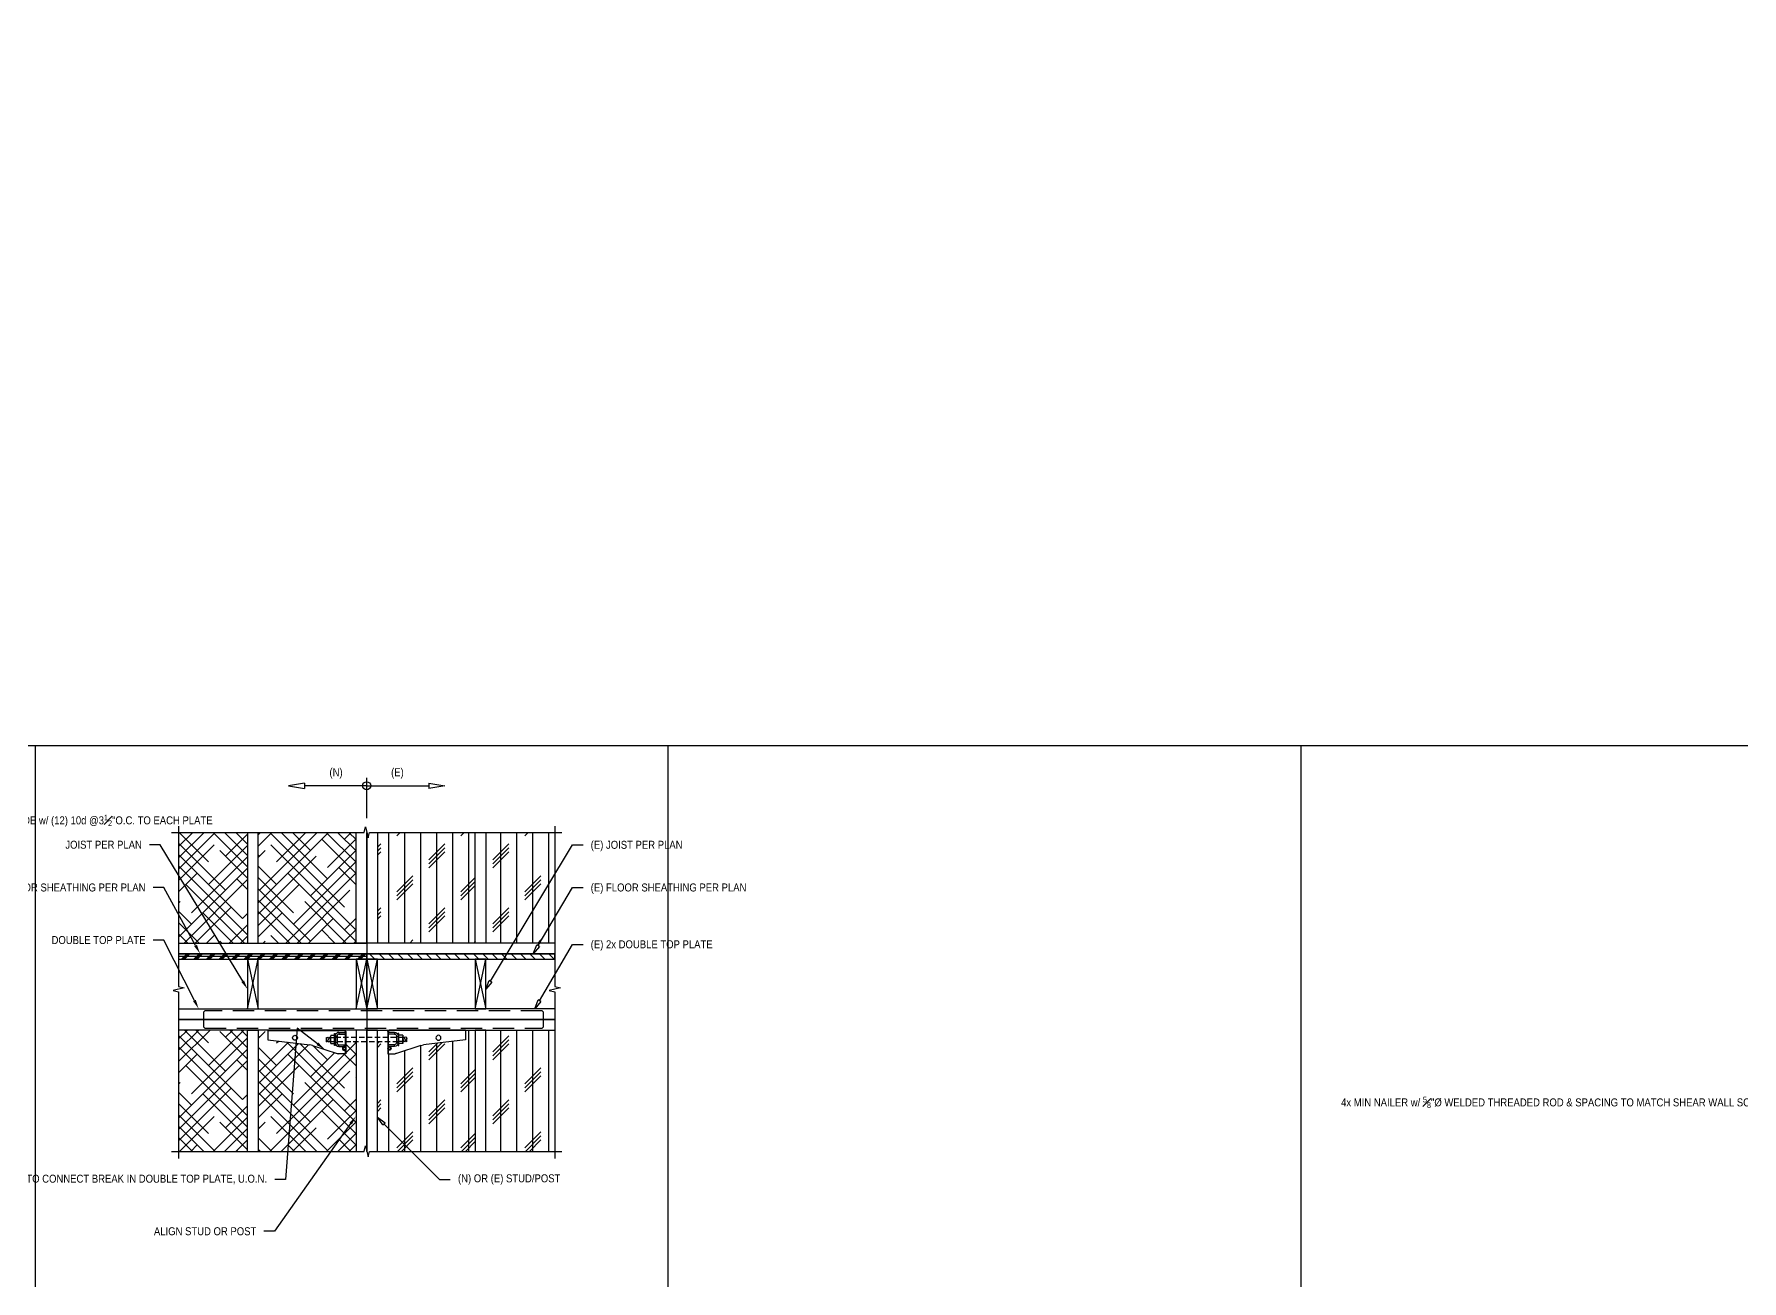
# Model space of a CAD drawing. Header units: inches. Extents: x -16404 to 14624, y -1591 to 16152.
# Drawn here: x 7990.2 to 8230.4, y 6272.8 to 6448.1 of the extents above; entities that cross this region are included whole.
import ezdxf
from ezdxf import colors
from ezdxf.entities.mleader import LeaderData, LeaderLine
from ezdxf.math import Vec2, Vec3

# ---------------------------------------------------------------- set-up
doc = ezdxf.new("R2010")
doc.units = ezdxf.units.IN
doc.header["$LTSCALE"] = 24
doc.header["$MEASUREMENT"] = 0
doc.linetypes.add('HIDDEN2', pattern=[0.1875, 0.125, -0.0625])
doc.linetypes.add('HIDDEN8', pattern=[0.04625, 0.03125, -0.015])
doc.layers.get('0').update_dxf_attribs({"linetype": 'CONTINUOUS'})
doc.layers.add('DESIGNER COMMENTS', color=221, linetype='CONTINUOUS', plot=False)
doc.layers.add('S-ANNO-GRID-NONPLOT', color=251, linetype='CONTINUOUS', plot=False)
for name, color, linetype in [('S-ANNO-DIMS', 2, 'CONTINUOUS'), ('S-ANNO-NOTE', 4, 'CONTINUOUS'), ('S-ANNO-NOTE-EXIST', 251, 'CONTINUOUS'), ('S-BREAK', 2, 'CONTINUOUS'), ('S-EXISTING', 1, 'CONTINUOUS'), ('S-SIMPSON', 2, 'CONTINUOUS'), ('S-TYP DETAIL BLOCKS', 1, 'CONTINUOUS'), ('S-WOOD', 3, 'CONTINUOUS')]:
    doc.layers.add(name, color=color, linetype=linetype)
doc.layers.add('S-HATCH1', color=1, linetype='CONTINUOUS', transparency=0.5)
doc.styles.add('Arial', font='arial.ttf', dxfattribs={"width": 0.85})
pattern_1 = [(90, (-1403.1152, -4990), (-2.25, 1e-16), []), (225, (-1401.99, -4988.875), (4.5, -4.5), [3.1819805, -3.1819805]), (225, (-1401.99, -4988.3125), (4.5, -4.5), [3.1819805, -3.1819805]), (225, (-1401.99, -4987.75), (4.5, -4.5), [3.1819805, -3.1819805])]
pattern_2 = [(45, (0.9485, -2.0379), (2.386485, 3.977476), [18, -9]), (135, (0.9485, -2.0379), (2.386485, -3.977476), [18, -9])]

# ---------------------------------------------------------------- blocks, each defined once
blk = doc.blocks.new('Se_30x42_DETAILS_GRID')
for p, q in [((7.414, 29), (0, 29)), ((14.828, 29), (7.414, 29)), ((7.414, 29), (7.414, 21.75)), ((22.242, 29), (14.828, 29)), ((14.828, 29), (14.828, 21.75)), ((29.656, 29), (22.242, 29)), ((22.242, 29), (22.242, 21.75))]:
    blk.add_line(p, q)
blk = doc.blocks.new('_Open90')
at = {"color": 0, "linetype": 'ByBlock', "lineweight": -2}
for p, q in [((-0.5, 0.5), (0, 0)), ((0, 0), (-1, 0)), ((0, 0), (-0.5, -0.5))]:
    blk.add_line(p, q, dxfattribs=at)
blk = doc.blocks.new('HDU4-r')
at = {"layer": 'S-SIMPSON'}
for p, q in [((15.02, 23.66), (14.3, 17.75)), ((16.37, 23.66), (15.02, 23.66)), ((16.3, 23.66), (16.3, 12.92)), ((16.37, 23.66), (16.37, 12.92)), ((14.21, 17.36), (13.09, 13.93)), ((13.06, 12.71), (13.06, 13.77)), ((16.16, 12.79), (13.06, 12.79)), ((16.16, 12.71), (13.06, 12.71)), ((14.08, 13.68), (14.32, 13.68)), ((14.08, 13.68), (14.08, 12.79)), ((14.08, 13.68), (14.08, 12.79)), ((14.32, 13.68), (14.32, 12.79)), ((14.5, 12.71), (14.5, 12.79)), ((15.57, 14.16), (14.57, 14.16)), ((15.57, 13.93), (14.57, 13.93)), ((14.6, 13.93), (14.6, 14.16)), ((15.54, 13.93), (15.54, 14.16)), ((15.62, 12.71), (15.62, 12.79)), ((16.05, 13.68), (15.82, 13.68)), ((15.82, 13.68), (15.82, 12.79)), ((16.05, 13.68), (16.05, 12.79))]:
    blk.add_line(p, q, dxfattribs=at)
blk.add_circle((15.3, 19.84), 0.344, dxfattribs=at)
for centre, radius, start, end in [((12.31, 17.99), 2, 341.6294, 353), ((13.56, 13.77), 0.5, 161.6294, 180), ((13.81, 12.89), 0.287, 4.3718, 175.6282), ((13.81, 12.93), 0.287, 184.3718, 230.2368), ((13.81, 12.89), 0.188, 6.7123, 173.2877), ((13.81, 12.93), 0.188, 186.7123, 353.2877), ((13.81, 12.93), 0.287, 309.7632, 355.6282), ((14.57, 13.68), 0.485, 90, 180), ((14.57, 13.68), 0.25, 90, 180), ((15.57, 13.68), 0.485, 0, 90), ((15.57, 13.68), 0.25, 0, 90), ((16.16, 12.92), 0.21, 270, 0), ((16.16, 12.92), 0.135, 270, 0)]:
    blk.add_arc(centre, radius, start, end, dxfattribs=at)
blk = doc.blocks.new('NUT-LG-THREADS-new')
for p, q in [((-0.94, 0.89), (-0.94, 0)), ((-0.94, 0), (0.94, 0)), ((-0.7, 0.94), (0.7, 0.94)), ((-0.54, 1.8), (0.47, 1.8)), ((-0.54, 1.8), (-0.4, 1.57)), ((-0.4, 1.57), (-0.54, 1.33)), ((-0.54, 1.33), (-0.47, 1.22)), ((-0.4, 1.1), (-0.49, 0.94)), ((-0.47, 1.22), (-0.4, 1.1)), ((-0.47, 0.89), (-0.47, 0)), ((0.41, 1.24), (-0.4, 1.57)), ((-0.01, 0.94), (-0.4, 1.1)), ((0.41, 1.71), (0.17, 1.8)), ((0.47, 1.8), (0.41, 1.71)), ((0.41, 1.71), (0.55, 1.47)), ((0.55, 1.47), (0.41, 1.24)), ((0.41, 1.24), (0.55, 1)), ((0.47, 0.89), (0.47, 0)), ((0.55, 1), (0.51, 0.94)), ((0.94, 0.89), (0.94, 0))]:
    blk.add_line(p, q)
for centre, radius, start, end in [((-0.7, 0.34), 0.597, 66.8491, 113.1509), ((0, -1.38), 2.32, 78.3052, 101.6948), ((0.7, 0.34), 0.597, 66.8491, 113.1509)]:
    blk.add_arc(centre, radius, start, end)
blk = doc.blocks.new('NUT-w-WASHER-LG-new')
blk.add_lwpolyline([(-1.36, 0.17), (1.36, 0.17), (1.36, 0), (-1.36, 0)], close=True)
blk.add_blockref('NUT-LG-THREADS-new', (0, 0.17))
blk = doc.blocks.new('_ClosedBlank')
at = {"color": 0, "linetype": 'ByBlock', "lineweight": -2}
for p, q in [((-1, 0.17), (0, 0)), ((-1, 0.17), (-1, -0.17)), ((0, 0), (-1, -0.17))]:
    blk.add_line(p, q, dxfattribs=at)
blk = doc.blocks.new('Se_HSS COL. AT END OF SHEAR WALL')
at = {"layer": 'S-ANNO-NOTE'}
ml = blk.add_multileader_mtext('Standard', dxfattribs=at)
ml.set_content('\\A1;10d @12"O.C. FIELD NAILING, TYP', color=4, style='Arial')
ml.set_leader_properties(color=2)
ml.build(insert=Vec2(0, 0))
ml.multileader.update_dxf_attribs({"dogleg_length": 0.36, "arrow_head_size": 1.31, "scale": 12})
ctx = ml.context
ctx.base_point, ctx.scale, ctx.char_height, ctx.arrow_head_size, ctx.landing_gap_size, ctx.plane_origin = Vec3(-4.65, 76.53), 12, 1.125, 1.31, 1.08, Vec3(52.2, -217.07)
ctx.text_align_type = 2
notes = []
notes.append((ctx, [(0, (1, 1, 0), (11.61, 76.53), (-1, 0), 1.5, [(0, [(15.6, 72.78)], 0, [])])]))
ctx.mtext.insert, ctx.mtext.width, ctx.mtext.alignment, ctx.mtext.flow_direction = Vec3(9.03, 77.21), 14.3757, 3, 5
ml = blk.add_multileader_mtext('Standard', dxfattribs=at)
ml.set_content('\\A1;HSS COLUMN PER PLAN', color=4, style='Arial')
ml.set_leader_properties(color=2)
ml.build(insert=Vec2(0, 0))
ml.multileader.update_dxf_attribs({"dogleg_length": 0.36, "arrow_head_size": 1.31, "scale": 12})
ctx = ml.context
ctx.base_point, ctx.scale, ctx.char_height, ctx.arrow_head_size, ctx.landing_gap_size, ctx.plane_origin = Vec3(-0.74, 57.53), 12, 1.125, 1.31, 1.08, Vec3(53.45, -237.32)
ctx.text_align_type = 2
notes.append((ctx, [(0, (1, 1, 0), (11.61, 57.53), (-1, 0), 1.5, [(0, [(16.85, 52.53)], 0, [])])]))
ctx.mtext.insert, ctx.mtext.width, ctx.mtext.alignment, ctx.mtext.flow_direction = Vec3(9.03, 58.1), 9.6096, 3, 5
ml = blk.add_multileader_mtext('Standard', dxfattribs=at)
ml.set_content('\\A1;E.N., TYP', color=4, style='Arial')
ml.set_leader_properties(color=2)
ml.build(insert=Vec2(0, 0))
ml.multileader.update_dxf_attribs({"dogleg_length": 0.36, "arrow_head_size": 1.31, "scale": 12})
ctx = ml.context
ctx.base_point, ctx.scale, ctx.char_height, ctx.arrow_head_size, ctx.landing_gap_size, ctx.plane_origin = Vec3(8.72, 44.03), 12, 1.125, 1.31, 1.08, Vec3(60.2, 338.63)
ctx.text_align_type = 2
notes.append((ctx, [(0, (1, 1, 0), (18.16, 44.03), (-1, 0), 1.5, [(0, [(23.6, 48.78)], 0, [])])]))
ctx.mtext.insert, ctx.mtext.width, ctx.mtext.alignment, ctx.mtext.flow_direction = Vec3(15.58, 44.71), 9.6096, 3, 5
ml = blk.add_multileader_mtext('Standard', dxfattribs=at)
ml.set_content('\\A1;HSS COLUMN PER PLAN', color=4, style='Arial')
ml.set_leader_properties(color=2)
ml.build(insert=Vec2(0, 0))
ml.multileader.update_dxf_attribs({"dogleg_length": 0.36, "arrow_head_size": 1.31, "scale": 12})
ctx = ml.context
ctx.base_point, ctx.scale, ctx.char_height, ctx.arrow_head_size, ctx.landing_gap_size, ctx.plane_origin = Vec3(-0.74, 37), 12, 1.125, 1.31, 1.08, Vec3(55.45, -264.1)
ctx.text_align_type = 2
notes.append((ctx, [(0, (1, 1, 0), (11.61, 37), (-1, 0), 1.5, [(0, [(18.85, 25.75)], 0, [])])]))
ctx.mtext.insert, ctx.mtext.width, ctx.mtext.alignment, ctx.mtext.flow_direction = Vec3(9.03, 37.56), 9.9209, 3, 5
ml = blk.add_multileader_mtext('Standard', dxfattribs=at)
ml.set_content('\\A1;4x MIN NAILER w/ {\\H0.7x;\\S5#8;\\H1.4286x;"%%C WELDED THREADED ROD & SPACING TO MATCH SHEAR WALL SCHEDULE FOR SOLE PLATE CONNECTION TO STEEL BEAM, TYP}', color=4, style='Arial')
ml.set_leader_properties(color=2)
ml.build(insert=Vec2(0, 0))
ml.multileader.update_dxf_attribs({"dogleg_length": 0.36, "arrow_head_size": 1.31, "scale": 12})
ctx = ml.context
ctx.base_point, ctx.scale, ctx.char_height, ctx.arrow_head_size, ctx.landing_gap_size, ctx.plane_origin = Vec3(-5.24, 31), 12, 1.125, 1.31, 1.08, Vec3(49.45, -264.85)
ctx.text_align_type = 2
notes.append((ctx, [(0, (1, 1, 0), (11.61, 31), (-1, 0), 1.5, [(0, [(14.6, 26)], 0, [])])]))
ctx.mtext.insert, ctx.mtext.width, ctx.mtext.alignment, ctx.mtext.flow_direction = Vec3(9.03, 31.67), 13.7175, 3, 5
ml = blk.add_multileader_mtext('Standard', dxfattribs=at)
ml.set_content('\\A1;WALL STUD PER PLAN AND GENERAL NOTES, TYP', color=4, style='Arial')
ml.set_leader_properties(color=2)
ml.build(insert=Vec2(0, 0))
ml.multileader.update_dxf_attribs({"dogleg_length": 0.36, "arrow_head_size": 1.31, "scale": 12})
ctx = ml.context
ctx.base_point, ctx.scale, ctx.char_height, ctx.arrow_head_size, ctx.landing_gap_size, ctx.plane_origin = Vec3(16.69, 33), 12, 1.125, 1.31, 1.08, Vec3(76.2, -263.85)
ctx.text_align_type = 2
notes.append((ctx, [(0, (1, 1, 0), (35.15, 33), (-1, 0), 1.5, [(0, [(39.6, 26)], 0, [])])]))
ctx.mtext.insert, ctx.mtext.width, ctx.mtext.alignment, ctx.mtext.flow_direction = Vec3(32.57, 33.56), 15.5245, 3, 5
ml = blk.add_multileader_mtext('Standard', dxfattribs=at)
ml.set_content('\\A1;FIELD NAILING\\P(10d @12"O.C.), TYP', color=4, style='Arial')
ml.set_leader_properties(color=2)
ml.build(insert=Vec2(0, 0))
ml.multileader.update_dxf_attribs({"dogleg_length": 0.36, "arrow_head_size": 1.31, "scale": 12})
ctx = ml.context
ctx.base_point, ctx.scale, ctx.char_height, ctx.arrow_head_size, ctx.landing_gap_size, ctx.plane_origin = Vec3(17.71, 15), 12, 1.125, 1.31, 1.08, Vec3(76.2, 309.6)
ctx.text_align_type = 2
notes.append((ctx, [(0, (1, 1, 0), (34.12, 15), (-1, 0), 1.5, [(0, [(39.6, 19.75)], 0, [])])]))
ctx.mtext.insert, ctx.mtext.width, ctx.mtext.alignment, ctx.mtext.flow_direction = Vec3(31.54, 15.73), 17.3828, 3, 5
ml = blk.add_multileader_mtext('Standard', dxfattribs=at)
ml.set_content('\\A1;E.N.', color=4, style='Arial')
ml.set_leader_properties(color=2)
ml.build(insert=Vec2(0, 0))
ml.multileader.update_dxf_attribs({"dogleg_length": 0.36, "arrow_head_size": 1.31, "scale": 12})
ctx = ml.context
ctx.base_point, ctx.scale, ctx.char_height, ctx.arrow_head_size, ctx.landing_gap_size, ctx.plane_origin = Vec3(5.78, 12.5), 12, 1.125, 1.31, 1.08, Vec3(51.2, 309.6)
ctx.text_align_type = 2
notes.append((ctx, [(0, (1, 1, 0), (11.82, 12.5), (-1, 0), 1.5, [(0, [(14.6, 19.75)], 0, [])])]))
ctx.mtext.insert, ctx.mtext.width, ctx.mtext.alignment, ctx.mtext.flow_direction = Vec3(9.24, 13.06), 9.6096, 3, 5
ml = blk.add_multileader_mtext('Standard', dxfattribs=at)
ml.set_content('{\\C256;SHEAR WALL w/ E.N. PER PLAN}', color=4, style='Arial')
ml.set_leader_properties(color=2)
ml.build(insert=Vec2(0, 0))
ml.multileader.update_dxf_attribs({"dogleg_length": 0.36, "arrow_head_size": 1.31, "scale": 12})
ctx = ml.context
ctx.base_point, ctx.scale, ctx.char_height, ctx.arrow_head_size, ctx.landing_gap_size, ctx.plane_origin = Vec3(48.36, 15), 12, 1.125, 1.31, 1.08, Vec3(102.89, 309.85)
ctx.text_align_type = 2
notes.append((ctx, [(0, (1, 1, 0), (62.28, 15), (-1, 0), 1.5, [(0, [(66.3, 20)], 0, [])])]))
ctx.mtext.insert, ctx.mtext.width, ctx.mtext.alignment, ctx.mtext.flow_direction = Vec3(59.7, 15.56), 10.3297, 3, 5
for ctx, leaders in notes:
    for number, flags, end, landing, length, lines in leaders:
        leader = LeaderData()
        leader.index, (leader.has_last_leader_line, leader.has_dogleg_vector, leader.attachment_direction) = number, flags
        leader.last_leader_point, leader.dogleg_vector, leader.dogleg_length = Vec3(end), Vec3(landing), length
        for number, points, colour, breaks in lines:
            line = LeaderLine()
            line.index, line.vertices, line.color, line.breaks = number, Vec3.list(points), colors.encode_raw_color(colour), breaks
            leader.lines.append(line)
        ctx.leaders.append(leader)
blk = doc.blocks.new('Se_NEW TO (E) TOP PLATE SPLICE')
at = {"layer": 'S-EXISTING'}
h = blk.add_hatch(dxfattribs=at)
h.set_pattern_fill('ANSI31', color=256, scale=7.5, angle=90, style=0)
h.set_pattern_definition([(135, (40.60455, 51.0423), (-0.662913, -0.662913), [])])
h.paths.add_polyline_path([(40.6, 51.04), (67.06, 51.04), (67.06, 51.79), (40.6, 51.79)])
at = {"layer": 'S-HATCH1', "true_color": 0x939598}
h = blk.add_hatch(dxfattribs=at)
h.set_pattern_fill('HOUND', color=252, scale=18, angle=45, style=0)
h.set_pattern_definition(pattern_2)
h.paths.add_polyline_path([(14.15, 53.29), (23.85, 53.29), (23.85, 68.83), (14.15, 68.83)])
h = blk.add_hatch(dxfattribs=at)
h.set_pattern_fill('HOUND', color=252, scale=18, angle=45, style=0)
h.set_pattern_definition(pattern_2)
h.paths.add_polyline_path([(39.1, 68.83), (25.35, 68.83), (25.35, 53.29), (39.1, 53.29)])
h = blk.add_hatch(dxfattribs=at)
h.set_pattern_fill('CORK', color=252, scale=18, angle=90, style=0)
h.set_pattern_definition(pattern_1)
h.paths.add_polyline_path([(55.85, 68.83), (42.1, 68.83), (42.1, 53.29), (55.85, 53.29)])
h = blk.add_hatch(dxfattribs=at)
h.set_pattern_fill('CORK', color=252, scale=18, angle=90, style=0)
h.set_pattern_definition(pattern_1)
h.paths.add_polyline_path([(67.06, 53.29), (67.06, 68.83), (57.35, 68.83), (57.35, 53.29)])
h = blk.add_hatch(dxfattribs=at)
h.set_pattern_fill('HOUND', color=252, scale=18, angle=45, style=0)
h.set_pattern_definition(pattern_2)
h.paths.add_polyline_path([(14.15, 24), (23.85, 24), (23.85, 41.04), (14.15, 41.04)])
h = blk.add_hatch(dxfattribs=at)
h.set_pattern_fill('HOUND', color=252, scale=18, angle=45, style=0)
h.set_pattern_definition(pattern_2)
edge = h.paths.add_edge_path()
edge.add_line((39.1, 24), (39.1, 39.42))
edge.add_line((39.1, 39.42), (37.65, 39.42))
edge.add_line((37.65, 39.42), (37.65, 37.73))
edge.add_line((37.65, 37.73), (36.51, 37.73))
edge.add_line((36.51, 37.73), (32.98, 38.88))
edge.add_arc((32.37, 36.98), 2, 72.0943, 83)
edge.add_line((32.61, 38.97), (26.7, 39.69))
edge.add_line((26.7, 39.69), (26.7, 41.04))
edge.add_line((26.7, 41.04), (25.35, 41.04))
edge.add_line((25.35, 41.04), (25.35, 24))
edge.add_line((25.35, 24), (39.1, 24))
h = blk.add_hatch(dxfattribs=at)
h.set_pattern_fill('CORK', color=252, scale=18, angle=90, style=0)
h.set_pattern_definition(pattern_1)
edge = h.paths.add_edge_path()
edge.add_line((55.85, 41.04), (54.51, 41.04))
edge.add_line((54.51, 41.04), (54.51, 39.69))
edge.add_line((54.51, 39.69), (48.6, 38.97))
edge.add_arc((48.84, 36.98), 2, 97, 108.3706)
edge.add_line((48.21, 38.88), (44.7, 37.73))
edge.add_line((44.7, 37.73), (43.56, 37.73))
edge.add_line((43.56, 37.73), (43.56, 39.42))
edge.add_line((43.56, 39.42), (42.1, 39.42))
edge.add_line((42.1, 39.42), (42.1, 37.54))
edge.add_line((42.1, 37.54), (42.1, 24))
edge.add_line((42.1, 24), (55.85, 24))
edge.add_line((55.85, 24), (55.85, 41.04))
h = blk.add_hatch(dxfattribs=at)
h.set_pattern_fill('CORK', color=252, scale=18, angle=90, style=0)
h.set_pattern_definition(pattern_1)
h.paths.add_polyline_path([(67.06, 41.04), (57.35, 41.04), (57.35, 24), (67.06, 24)])
at = {"layer": 'S-WOOD'}
h = blk.add_hatch(dxfattribs=at)
h.set_pattern_fill('PLAST', color=1, scale=5, angle=45, style=0)
h.set_pattern_definition([(45, (33.2043, 51.0423), (-0.88388, 0.88388), []), (45, (33.0938, 51.1528), (-0.88388, 0.88388), []), (45, (32.9833, 51.2633), (-0.88388, 0.88388), [])])
h.paths.add_polyline_path([(14.15, 51.04), (40.6, 51.04), (40.6, 51.79), (14.15, 51.79)])
at = {"layer": 'S-ANNO-DIMS'}
blk.add_line((38.85, 42.54), (42.35, 42.54), dxfattribs=at)
at = {"layer": 'S-ANNO-NOTE', "color": 2}
for p, q in [((31.85, 75.77), (29.6, 75.4)), ((29.6, 75.4), (31.85, 75.02)), ((31.85, 75.77), (31.85, 75.02)), ((40.6, 75.4), (31.85, 75.4)), ((40.6, 70.83), (40.6, 76.52))]:
    blk.add_line(p, q, dxfattribs=at)
at = {"layer": 'S-ANNO-NOTE', "color": 251}
for p, q in [((40.6, 75.4), (49.35, 75.4)), ((49.35, 75.77), (51.6, 75.4)), ((49.35, 75.77), (49.35, 75.02)), ((51.6, 75.4), (49.35, 75.02))]:
    blk.add_line(p, q, dxfattribs=at)
at = {"layer": 'S-ANNO-NOTE', "color": 2}
blk.add_circle((40.6, 75.4), 0.562, dxfattribs=at)
at = {"layer": 'S-BREAK'}
for points in [[(14.15, 69.71), (14.15, 47.17), (14.93, 46.98), (13.37, 46.6), (14.15, 46.41), (14.15, 23)], [(67.06, 69.71), (67.06, 47.17), (67.84, 46.98), (66.28, 46.6), (67.06, 46.41), (67.06, 23)], [(13.15, 68.83), (40.23, 68.83), (40.42, 69.61), (40.79, 68.06), (40.98, 68.83), (68.06, 68.83)], [(13.15, 24), (40.23, 24), (40.42, 24.78), (40.79, 23.22), (40.98, 24), (68.06, 24)]]:
    blk.add_lwpolyline(points, dxfattribs=at)
at = {"layer": 'S-EXISTING'}
for p, q in [((40.6, 44.04), (42.1, 51.04)), ((40.6, 51.04), (42.1, 44.04)), ((55.85, 44.04), (57.35, 51.04)), ((55.85, 51.04), (57.35, 44.04))]:
    blk.add_line(p, q, dxfattribs=at)
for points in [[(42.1, 68.83), (42.1, 53.29), (40.6, 53.29), (40.6, 68.83)], [(57.35, 68.83), (57.35, 53.29), (55.85, 53.29), (55.85, 68.83)], [(67.06, 53.29), (40.6, 53.29), (40.6, 51.79), (67.06, 51.79)], [(67.06, 44.04), (40.6, 44.04), (40.6, 42.54), (67.06, 42.54)], [(67.06, 42.54), (40.6, 42.54), (40.6, 41.04), (67.06, 41.04)], [(42.1, 24), (42.1, 41.04), (40.6, 41.04), (40.6, 24)]]:
    blk.add_lwpolyline(points, dxfattribs=at)
for points in [[(40.6, 51.04), (67.06, 51.04), (67.06, 51.79), (40.6, 51.79)], [(42.1, 51.04), (40.6, 51.04), (40.6, 44.04), (42.1, 44.04)], [(57.35, 51.04), (55.85, 51.04), (55.85, 44.04), (57.35, 44.04)]]:
    blk.add_lwpolyline(points, close=True, dxfattribs=at)
at = {"layer": 'S-SIMPSON', "color": 4, "linetype": 'HIDDEN2'}
blk.add_lwpolyline([(65.48, 43.58), (65.29, 43.77), (17.84, 43.77), (17.66, 43.58), (17.66, 41.51), (17.84, 41.32), (65.29, 41.32), (65.48, 41.51)], close=True, dxfattribs=at)
at = {"layer": 'S-SIMPSON', "linetype": 'HIDDEN8'}
blk.add_lwpolyline([(45.01, 39.42), (36.2, 39.42), (36.2, 40.05), (45.01, 40.05)], dxfattribs=at)
at = {"layer": 'S-WOOD', "color": 1}
blk.add_line((14.15, 51.42), (40.6, 51.42), dxfattribs=at)
at = {"layer": 'S-WOOD', "color": 2}
for p, q in [((23.85, 44.04), (25.35, 51.04)), ((23.85, 51.04), (25.35, 44.04)), ((39.1, 44.04), (40.6, 51.04)), ((39.1, 51.04), (40.6, 44.04))]:
    blk.add_line(p, q, dxfattribs=at)
at = {"layer": 'S-WOOD'}
for points in [[(23.85, 68.83), (23.85, 53.29), (25.35, 53.29), (25.35, 68.83)], [(40.6, 68.83), (40.6, 53.29), (39.1, 53.29), (39.1, 68.83)], [(14.15, 53.29), (40.6, 53.29), (40.6, 51.79), (14.15, 51.79)], [(14.15, 51.79), (67.06, 51.79)], [(14.15, 44.04), (40.6, 44.04), (40.6, 42.54), (14.15, 42.54)], [(14.15, 42.54), (40.6, 42.54), (40.6, 41.04), (14.15, 41.04)], [(23.85, 24), (23.85, 41.04), (25.35, 41.04), (25.35, 24)], [(40.6, 24), (40.6, 41.04), (39.1, 41.04), (39.1, 24)], [(57.35, 24), (57.35, 41.04), (55.85, 41.04), (55.85, 24)]]:
    blk.add_lwpolyline(points, dxfattribs=at)
for points in [[(14.15, 51.04), (40.6, 51.04), (40.6, 51.79), (14.15, 51.79)], [(25.35, 51.04), (23.85, 51.04), (23.85, 44.04), (25.35, 44.04)], [(40.6, 51.04), (39.1, 51.04), (39.1, 44.04), (40.6, 44.04)]]:
    blk.add_lwpolyline(points, close=True, dxfattribs=at)
at = {"layer": 'S-SIMPSON', "rotation": 90}
blk.add_blockref('HDU4-r', (50.36, 24.67), dxfattribs=at)
at = {"layer": 'S-SIMPSON', "xscale": -1, "rotation": 270}
blk.add_blockref('HDU4-r', (30.85, 24.67), dxfattribs=at)
at = {"layer": 'S-SIMPSON'}
for p, xscale, yscale, zscale, rotation in [((36.2, 39.73), 0.6250000000000022, 0.6250000000000022, 0.6250000000000022, 90), ((45.01, 39.73), -0.625, 0.625, 0.625, 270)]:
    blk.add_blockref('NUT-w-WASHER-LG-new', p, dxfattribs=dict(at, xscale=xscale, yscale=yscale, zscale=zscale, rotation=rotation))
at = {"layer": 'S-ANNO-NOTE', "insert": (36.29, 76.4), "char_height": 1.125, "width": 8.9173, "attachment_point": 8, "style": 'Arial'}
blk.add_mtext('(N)', dxfattribs=at)
at = {"layer": 'S-ANNO-NOTE', "color": 251, "insert": (44.92, 76.4), "char_height": 1.125, "width": 8.9173, "attachment_point": 8, "style": 'Arial'}
blk.add_mtext('(E)', dxfattribs=at)
at = {"layer": 'S-ANNO-NOTE'}
ml = blk.add_multileader_mtext('Standard', dxfattribs=at)
ml.set_content('JOIST PER PLAN', color=4, style='Arial')
ml.set_leader_properties(color=2)
ml.build(insert=Vec2(0, 0))
ml.multileader.update_dxf_attribs({"dogleg_length": 0.36, "arrow_head_size": 1.31, "scale": 12})
ctx = ml.context
ctx.base_point, ctx.scale, ctx.char_height, ctx.arrow_head_size, ctx.landing_gap_size, ctx.plane_origin = Vec3(-2.71, 67.1), 12, 1.125, 1.31, 1.08, Vec3(57.4, 365.44)
ctx.text_align_type = 2
notes = []
notes.append((ctx, [(0, (1, 1, 0), (11.57, 67.1), (-1, 0), 1.5, [(0, [(23.85, 46.79)], 0, [])])]))
ctx.mtext.insert, ctx.mtext.width, ctx.mtext.alignment, ctx.mtext.flow_direction = Vec3(8.99, 67.67), 13.9533, 3, 5
ml = blk.add_multileader_mtext('Standard', dxfattribs=at)
ml.set_content('{\\C4;FLOOR SHEATHING PER PLAN}', color=4, style='Arial')
ml.set_leader_properties(color=2)
ml.build(insert=Vec2(0, 0))
ml.multileader.update_dxf_attribs({"dogleg_length": 0.36, "arrow_head_size": 1.31, "scale": 12})
ctx = ml.context
ctx.base_point, ctx.scale, ctx.char_height, ctx.arrow_head_size, ctx.landing_gap_size, ctx.plane_origin = Vec3(-4.15, 61.1), 12, 1.125, 1.31, 1.08, Vec3(57.4, 359.44)
ctx.text_align_type = 2
notes.append((ctx, [(0, (1, 1, 0), (12.08, 61.1), (-1, 0), 1.5, [(0, [(17.17, 51.79)], 0, [])])]))
ctx.mtext.insert, ctx.mtext.width, ctx.mtext.alignment, ctx.mtext.flow_direction = Vec3(9.5, 61.66), 13.7286, 3, 5
ml = blk.add_multileader_mtext('Standard', dxfattribs=at)
ml.set_content(' DOUBLE TOP PLATE', color=4, style='Arial')
ml.set_leader_properties(color=2)
ml.build(insert=Vec2(0, 0))
ml.multileader.update_dxf_attribs({"dogleg_length": 0.36, "arrow_head_size": 1.31, "scale": 12})
ctx = ml.context
ctx.base_point, ctx.scale, ctx.char_height, ctx.arrow_head_size, ctx.landing_gap_size, ctx.plane_origin = Vec3(-0.5, 53.71), 12, 1.125, 1.31, 1.08, Vec3(57.4, 353.44)
ctx.text_align_type = 2
notes.append((ctx, [(0, (1, 1, 0), (12.08, 53.71), (-1, 0), 1.5, [(0, [(16.97, 44.04)], 0, [])])]))
ctx.mtext.insert, ctx.mtext.width, ctx.mtext.alignment, ctx.mtext.flow_direction = Vec3(9.5, 54.27), 11.2928, 3, 5
ml = blk.add_multileader_mtext('Standard', dxfattribs=at)
ml.set_content('SIMPSON "HDU2" HOLDOWN OR "MSTC40" STRAP TO CONNECT BREAK IN DOUBLE TOP PLATE, U.O.N.  ', color=4, style='Arial')
ml.set_leader_properties(color=2)
ml.build(insert=Vec2(0, 0))
ml.multileader.update_dxf_attribs({"dogleg_length": 0.36, "arrow_head_size": 1.31, "scale": 12})
ctx = ml.context
ctx.base_point, ctx.scale, ctx.char_height, ctx.arrow_head_size, ctx.landing_gap_size, ctx.plane_origin = Vec3(-1.79, 20.04), 12, 1.125, 1.31, 1.08, Vec3(72.37, 318.38)
ctx.text_align_type = 2
notes.append((ctx, [(0, (1, 1, 0), (29.17, 20.04), (-1, 0), 1.5, [(1, [(34.71, 38.32), (30.84, 41.32)], 0, [])])]))
ctx.mtext.insert, ctx.mtext.width, ctx.mtext.alignment, ctx.mtext.flow_direction = Vec3(26.59, 20.72), 27.8822, 3, 5
ml = blk.add_multileader_mtext('Standard', dxfattribs=at)
ml.set_content('\\A1;ALIGN STUD OR POST', color=4, style='Arial')
ml.set_leader_properties(color=2)
ml.build(insert=Vec2(0, 0))
ml.multileader.update_dxf_attribs({"dogleg_length": 0.36, "arrow_head_size": 1.31, "scale": 12})
ctx = ml.context
ctx.base_point, ctx.scale, ctx.char_height, ctx.arrow_head_size, ctx.landing_gap_size, ctx.plane_origin = Vec3(9.63, 12.76), 12, 1.125, 1.31, 1.08, Vec3(72.37, 311.1)
ctx.text_align_type = 2
notes.append((ctx, [(0, (1, 1, 0), (27.66, 12.76), (-1, 0), 1.5, [(0, [(39.1, 28.97)], 0, [])])]))
ctx.mtext.insert, ctx.mtext.width, ctx.mtext.alignment, ctx.mtext.flow_direction = Vec3(25.08, 13.33), 24.3321, 3, 5
at = {"layer": 'S-ANNO-NOTE-EXIST'}
ml = blk.add_multileader_mtext('Standard', dxfattribs=at)
ml.set_content('{\\C256;(E) JOIST PER PLAN}', color=4, style='Arial')
ml.set_leader_properties(color=256)
ml.set_arrow_properties(name='CLOSEDBLANK')
ml.build(insert=Vec2(0, 0))
ml.multileader.update_dxf_attribs({"dogleg_length": 0.36, "arrow_head_size": 1.31, "scale": 12})
ctx = ml.context
ctx.base_point, ctx.scale, ctx.char_height, ctx.arrow_head_size, ctx.landing_gap_size, ctx.plane_origin = Vec3(71.02, 67.1), 12, 1.125, 1.31, 1.08, Vec3(23.81, 365.44)
notes.append((ctx, [(0, (1, 1, 0), (69.52, 67.1), (1, 0), 1.5, [(0, [(57.35, 46.79)], 0, [])])]))
ctx.mtext.insert, ctx.mtext.width, ctx.mtext.flow_direction = Vec3(72.1, 67.66), 8.3603, 5
ml = blk.add_multileader_mtext('Standard', dxfattribs=at)
ml.set_content('{\\C256;(E) FLOOR SHEATHING PER PLAN}', color=4, style='Arial')
ml.set_leader_properties(color=256)
ml.set_arrow_properties(name='CLOSEDBLANK')
ml.build(insert=Vec2(0, 0))
ml.multileader.update_dxf_attribs({"dogleg_length": 0.36, "arrow_head_size": 1.31, "scale": 12})
ctx = ml.context
ctx.base_point, ctx.scale, ctx.char_height, ctx.arrow_head_size, ctx.landing_gap_size, ctx.plane_origin = Vec3(71.02, 61.1), 12, 1.125, 1.31, 1.08, Vec3(23.81, 359.44)
notes.append((ctx, [(0, (1, 1, 0), (69.52, 61.1), (1, 0), 1.5, [(0, [(64.03, 51.79)], 0, [])])]))
ctx.mtext.insert, ctx.mtext.width, ctx.mtext.flow_direction = Vec3(72.1, 61.66), 9.4234, 5
ml = blk.add_multileader_mtext('Standard', dxfattribs=at)
ml.set_content('{\\C256;(E) 2x DOUBLE TOP PLATE}', color=4, style='Arial')
ml.set_leader_properties(color=256)
ml.set_arrow_properties(name='CLOSEDBLANK')
ml.build(insert=Vec2(0, 0))
ml.multileader.update_dxf_attribs({"dogleg_length": 0.36, "arrow_head_size": 1.31, "scale": 12})
ctx = ml.context
ctx.base_point, ctx.scale, ctx.char_height, ctx.arrow_head_size, ctx.landing_gap_size, ctx.plane_origin = Vec3(71.02, 53.1), 12, 1.125, 1.31, 1.08, Vec3(23.81, 353.44)
notes.append((ctx, [(0, (1, 1, 0), (69.52, 53.1), (1, 0), 1.5, [(0, [(64.24, 44.04)], 0, [])])]))
ctx.mtext.insert, ctx.mtext.width, ctx.mtext.flow_direction = Vec3(72.1, 53.67), 9.6097, 5
ml = blk.add_multileader_mtext('Standard', dxfattribs=at)
ml.set_content('{\\C256;(N) OR (E) STUD/POST}', color=4, style='Arial')
ml.set_leader_properties(color=256)
ml.set_arrow_properties(name='CLOSEDBLANK')
ml.build(insert=Vec2(0, 0))
ml.multileader.update_dxf_attribs({"dogleg_length": 0.36, "arrow_head_size": 1.31, "scale": 12})
ctx = ml.context
ctx.base_point, ctx.scale, ctx.char_height, ctx.arrow_head_size, ctx.landing_gap_size, ctx.plane_origin = Vec3(52.36, 20.04), 12, 1.125, 1.31, 1.08, Vec3(8.18, 311.1)
notes.append((ctx, [(0, (1, 1, 0), (50.86, 20.04), (1, 0), 1.5, [(0, [(42.1, 28.8)], 0, [])])]))
ctx.mtext.insert, ctx.mtext.width, ctx.mtext.flow_direction = Vec3(53.44, 20.77), 14.7014, 5
for ctx, leaders in notes:
    for number, flags, end, landing, length, lines in leaders:
        leader = LeaderData()
        leader.index, (leader.has_last_leader_line, leader.has_dogleg_vector, leader.attachment_direction) = number, flags
        leader.last_leader_point, leader.dogleg_vector, leader.dogleg_length = Vec3(end), Vec3(landing), length
        for number, points, colour, breaks in lines:
            line = LeaderLine()
            line.index, line.vertices, line.color, line.breaks = number, Vec3.list(points), colors.encode_raw_color(colour), breaks
            leader.lines.append(line)
        ctx.leaders.append(leader)
blk = doc.blocks.new('Se_PENETRATIONS IN WALL PLATES')
at = {"layer": 'S-ANNO-NOTE'}
ml = blk.add_multileader_mtext('Standard', dxfattribs=at)
ml.set_content('\\A1;"CMST14"x2\'-0" STRAP EACH SIDE w/ (12) 10d @3{\\H0.7x;\\S1#2;\\H1.42857x;"O.C. TO EACH PLATE}', color=4, style='Arial')
ml.set_leader_properties(color=2)
ml.build(insert=Vec2(0, 0))
ml.multileader.update_dxf_attribs({"dogleg_length": 0.36, "arrow_head_size": 1.3125, "scale": 12})
ctx = ml.context
ctx.base_point, ctx.scale, ctx.char_height, ctx.arrow_head_size, ctx.landing_gap_size, ctx.plane_origin = Vec3(60.08766, 70.75), 12, 1.125, 1.3125, 1.08, Vec3(17.49056, -227.09954)
notes = []
notes.append((ctx, [(0, (1, 1, 0), (58.58766, 70.75), (1, 0), 1.5, [(0, [(52.58766, 62.75)], 0, [])])]))
ctx.mtext.insert, ctx.mtext.width, ctx.mtext.flow_direction = Vec3(61.16766, 71.32209), 19.645399, 5
ml = blk.add_multileader_mtext('Standard', dxfattribs=at)
ml.set_content('\\A1;ALLOWABLE DRILLED HOLE AT ℄ OF PLATE:\\P1{\\H0.7x;\\S3#4;\\H1.42857x;"%%C MAX @ 2x4 STUD WALL \\P3"%%C  MAX @ 2x6 & 2x8 STUD WALLS\\P(}SEE NOTE 3 FOR LARGER HOLES)', color=4, style='Arial')
ml.set_leader_properties(color=2)
ml.build(insert=Vec2(0, 0))
ml.multileader.update_dxf_attribs({"dogleg_length": 0.36, "arrow_head_size": 1.3125, "scale": 12})
ctx = ml.context
ctx.base_point, ctx.scale, ctx.char_height, ctx.arrow_head_size, ctx.landing_gap_size, ctx.plane_origin = Vec3(50.03531, 24.5), 12, 1.125, 1.3125, 1.08, Vec3(3.95, 320.25564)
notes.append((ctx, [(0, (1, 1, 0), (48.53531, 24.5), (1, 0), 1.5, [(0, [(41.59597, 30.43934)], 0, [])])]))
ctx.mtext.insert, ctx.mtext.width, ctx.mtext.flow_direction = Vec3(51.11531, 25.22787), 32.4647469, 5
for ctx, leaders in notes:
    for number, flags, end, landing, length, lines in leaders:
        leader = LeaderData()
        leader.index, (leader.has_last_leader_line, leader.has_dogleg_vector, leader.attachment_direction) = number, flags
        leader.last_leader_point, leader.dogleg_vector, leader.dogleg_length = Vec3(end), Vec3(landing), length
        for number, points, colour, breaks in lines:
            line = LeaderLine()
            line.index, line.vertices, line.color, line.breaks = number, Vec3.list(points), colors.encode_raw_color(colour), breaks
            leader.lines.append(line)
        ctx.leaders.append(leader)

msp = doc.modelspace()

# ---------------------------------------------------------------- block references
at = {"layer": 'S-ANNO-GRID-NONPLOT', "xscale": 12, "yscale": 12, "zscale": 12}
msp.add_blockref('Se_30x42_DETAILS_GRID', (7901.43657, 6000), dxfattribs=at)
at = {"layer": 'S-TYP DETAIL BLOCKS'}
for name, p in [('Se_PENETRATIONS IN WALL PLATES', (7907.43657, 6267)), ('Se_NEW TO (E) TOP PLATE SPLICE', (7996.40385, 6267)), ('Se_HSS COL. AT END OF SHEAR WALL', (8263.30569, 6267))]:
    msp.add_blockref(name, p, dxfattribs=at)

# ---------------------------------------------------------------- leaders
at = {"layer": 'DESIGNER COMMENTS'}
ml = msp.add_multileader_mtext('Standard', dxfattribs=at)
ml.set_content('\\A1;{\\L\\C256;IMPORTANT DESIGNER NOTE:\\l IF YOUR LEDGER DOES NOT ALLOW FOR THE FULL DEPTH OF NAILS SPECIFIED IN THIS CHART.  USE THE CHART TO THE RIGHT AND APPLY ALLOWABLE LOAD REDUCTION FACTOR (REF. PG. 22 OF SIMPSON CATALOG C-C-2019)}', color=4, style='Arial')
ml.set_leader_properties(color=256)
ml.set_arrow_properties(name='OPEN90')
ml.build(insert=Vec2(0, 0))
ml.multileader.update_dxf_attribs({"dogleg_length": 0.36, "arrow_head_size": 5.25, "scale": 48})
ctx = ml.context
ctx.base_point, ctx.scale, ctx.char_height, ctx.arrow_head_size, ctx.landing_gap_size, ctx.plane_origin = Vec3(7749.57679, 7516.2281), 48, 6, 5.25, 4.32, Vec3(7940.50091, 7764.19966)
notes = []
notes.append((ctx, [(0, (0, 0, 0), (0, 0), (1, 0), 1, [])]))
ctx.mtext.insert, ctx.mtext.width, ctx.mtext.defined_height, ctx.mtext.flow_direction = Vec3(7753.89679, 7520.11009), 143.1324041, 28.50097, 5
ml = msp.add_multileader_mtext('Standard', dxfattribs=at)
ml.set_content('\\A1;{\\L\\C256;IMPORTANT DESIGNER NOTE:\\l IF YOUR LEDGER DOES NOT ALLOW FOR THE FULL DEPTH OF NAILS SPECIFIED IN THIS CHART.  USE THE CHART TO THE RIGHT AND APPLY ALLOWABLE LOAD REDUCTION FACTOR (REF. PG. 22 OF SIMPSON CATALOG C-C-2019)}', color=4, style='Arial')
ml.set_leader_properties(color=256)
ml.set_arrow_properties(name='OPEN90')
ml.build(insert=Vec2(0, 0))
ml.multileader.update_dxf_attribs({"dogleg_length": 0.36, "arrow_head_size": 5.25, "scale": 48})
ctx = ml.context
ctx.base_point, ctx.scale, ctx.char_height, ctx.arrow_head_size, ctx.landing_gap_size, ctx.plane_origin = Vec3(1680.51869, 7333.32569), 48, 6, 5.25, 4.32, Vec3(1871.4428, 7581.29725)
notes.append((ctx, [(0, (0, 0, 0), (0, 0), (1, 0), 1, [])]))
ctx.mtext.insert, ctx.mtext.width, ctx.mtext.defined_height, ctx.mtext.flow_direction = Vec3(1684.83869, 7337.20768), 143.1324041, 28.50097, 5
for ctx, leaders in notes:
    for number, flags, end, landing, length, lines in leaders:
        leader = LeaderData()
        leader.index, (leader.has_last_leader_line, leader.has_dogleg_vector, leader.attachment_direction) = number, flags
        leader.last_leader_point, leader.dogleg_vector, leader.dogleg_length = Vec3(end), Vec3(landing), length
        for number, points, colour, breaks in lines:
            line = LeaderLine()
            line.index, line.vertices, line.color, line.breaks = number, Vec3.list(points), colors.encode_raw_color(colour), breaks
            leader.lines.append(line)
        ctx.leaders.append(leader)

doc.saveas('drawing.dxf')
